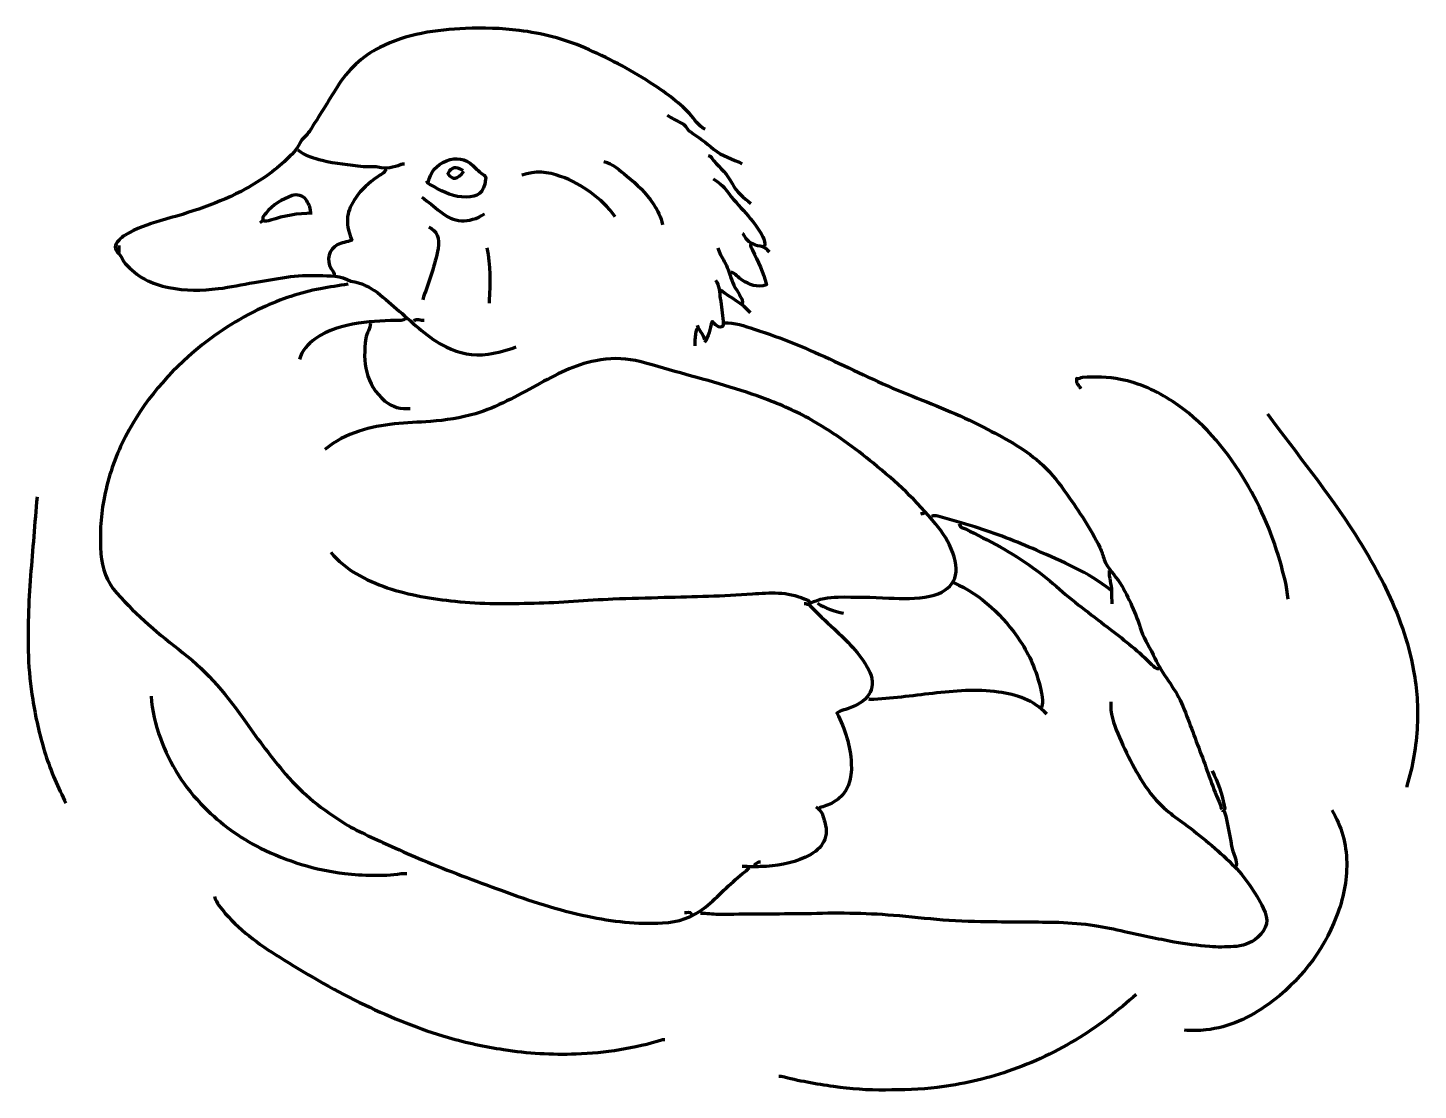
# Model space of a CAD drawing. Header units: inches. Extents: x 42 to 174, y -247 to -145.
import ezdxf

# ---------------------------------------------------------------- set-up
doc = ezdxf.new("R2010")
doc.units = ezdxf.units.IN
doc.header["$MEASUREMENT"] = 0
doc.layers.add('Calque 1', color=7, linetype='Continuous')

msp = doc.modelspace()

# ---------------------------------------------------------------- linework, layer by layer
at = {"layer": 'Calque 1', "color": 7, "lineweight": 70, "true_color": 0xffffff}
for points, knots in [([(106.27, -155.06), (105.55, -154.78), (105.27, -154.08), (104.78, -153.58), (103.66, -152.4), (102.34, -151.48), (100.99, -150.6), (99.01, -149.31), (96.92, -148.26), (94.77, -147.31), (92.77, -146.42), (90.67, -145.92), (88.5, -145.64), (86.79, -145.42), (85.09, -145.39), (83.38, -145.45), (80.55, -145.56), (77.77, -145.98), (75.19, -147.26), (73.47, -148.12), (72.13, -149.42), (71.12, -151.05), (70.24, -152.46), (69.37, -153.88), (68.47, -155.28), (68.21, -155.68), (67.75, -155.97), (67.56, -156.39), (67.27, -157.06), (66.76, -157.5), (66.27, -157.97), (65.12, -159.08), (63.83, -159.97), (62.43, -160.74), (59.84, -162.16), (57.05, -163.01), (54.23, -163.82), (53.07, -164.15), (51.93, -164.56), (50.87, -165.17), (50.62, -165.31), (50.45, -165.5), (50.27, -165.69), (49.81, -166.17), (49.8, -166.45), (50.27, -166.94), (50.54, -167.22), (50.63, -167.6), (50.88, -167.88), (51.99, -169.14), (53.4, -169.88), (55.05, -170.19), (56.63, -170.48), (58.21, -170.49), (59.78, -170.29), (60.93, -170.14), (62.06, -169.89), (63.19, -169.7), (64.22, -169.52), (65.25, -169.37), (66.27, -169.2), (67.3, -169.02), (68.33, -169.01), (69.36, -169.04), (70.4, -169.07), (71.48, -169.01), (72.44, -169.59), (74.42, -169.83), (75.65, -171.28), (77.05, -172.45), (78.49, -173.65), (79.81, -175.02), (81.52, -175.85), (82.78, -176.46), (84.09, -176.75), (85.53, -176.54), (86.46, -176.41), (87.35, -176.17), (88.22, -175.86)], [0, 0, 0, 0, 1, 1, 1, 2, 2, 2, 3, 3, 3, 4, 4, 4, 5, 5, 5, 6, 6, 6, 7, 7, 7, 8, 8, 8, 9, 9, 9, 10, 10, 10, 11, 11, 11, 12, 12, 12, 13, 13, 13, 14, 14, 14, 15, 15, 15, 16, 16, 16, 17, 17, 17, 18, 18, 18, 19, 19, 19, 20, 20, 20, 21, 21, 21, 22, 22, 22, 23, 23, 23, 24, 24, 24, 25, 25, 25, 26, 26, 26, 26]), ([(102.63, -153.74), (103.11, -154), (103.58, -154.28), (104.07, -154.51), (104.43, -154.68), (104.49, -155.08), (104.82, -155.3), (105.59, -155.82), (106.37, -156.36), (107.07, -156.96), (107.88, -157.66), (108.89, -157.89), (109.79, -158.36)], [0, 0, 0, 0, 1, 1, 1, 2, 2, 2, 3, 3, 3, 4, 4, 4, 4]), ([(67.38, -157.04), (68.03, -157.63), (68.86, -157.83), (69.69, -158.03), (70.97, -158.35), (72.29, -158.46), (73.59, -158.63), (74.06, -158.69), (74.57, -158.54), (75.02, -158.66), (75.81, -158.87), (76.51, -158.7), (77.22, -158.42), (77.32, -158.38), (77.44, -158.38), (77.55, -158.36)], [0, 0, 0, 0, 1, 1, 1, 2, 2, 2, 3, 3, 3, 4, 4, 4, 5, 5, 5, 5]), ([(79.81, -160.18), (80.02, -159.17), (80.57, -158.46), (81.56, -158.08), (82.52, -157.72), (83.35, -157.85), (84.09, -158.53), (84.44, -158.85), (84.74, -159.22), (85.15, -159.46), (85.33, -159.56), (85.32, -159.7), (85.3, -159.85), (85.16, -161.17), (84.51, -161.55), (83.44, -161.55), (82.31, -161.56), (81.31, -161.11), (80.36, -160.55), (80.12, -160.4), (79.77, -160.33), (79.64, -160.01)], [0, 0, 0, 0, 1, 1, 1, 2, 2, 2, 3, 3, 3, 4, 4, 4, 5, 5, 5, 6, 6, 6, 7, 7, 7, 7]), ([(106.54, -157.59), (106.89, -157.58), (106.92, -157.92), (107.08, -158.09), (107.72, -158.76), (108.42, -159.41), (108.83, -160.24), (109.24, -161.08), (109.95, -161.59), (110.61, -162.16)], [0, 0, 0, 0, 1, 1, 1, 2, 2, 2, 3, 3, 3, 3]), ([(75.79, -158.91), (75.62, -159.27), (75.26, -159.41), (74.96, -159.62), (74.17, -160.19), (73.43, -160.81), (72.89, -161.62), (72.05, -162.86), (71.8, -163.82), (72.51, -165.67), (72.06, -165.87), (71.55, -165.86), (71.11, -166.11), (70.38, -166.54), (70, -167.55), (70.57, -168.43), (70.7, -168.62), (70.86, -168.78), (70.84, -169.04)], [0, 0, 0, 0, 1, 1, 1, 2, 2, 2, 3, 3, 3, 4, 4, 4, 5, 5, 5, 6, 6, 6, 6]), ([(83.16, -159.02), (82.37, -158.6), (82.1, -158.65), (81.68, -159.3), (82.14, -159.96), (82.6, -159.89), (83.22, -159.08)], [0, 0, 0, 0, 1, 1, 1, 2, 2, 2, 2]), ([(97.68, -163.42), (96.32, -161.62), (94.58, -160.34), (92.46, -159.57), (91.24, -159.13), (90.02, -159.01), (88.77, -159.46)], [0, 0, 0, 0, 1, 1, 1, 2, 2, 2, 2]), ([(96.58, -158.14), (97.47, -158.36), (98.1, -159), (98.77, -159.54), (99.73, -160.31), (100.63, -161.16), (101.32, -162.21), (101.73, -162.83), (102.04, -163.47), (102.19, -164.19)], [0, 0, 0, 0, 1, 1, 1, 2, 2, 2, 3, 3, 3, 3]), ([(107.04, -159.79), (107.51, -160.14), (108.01, -160.49), (108.34, -160.96), (109.41, -162.48), (110.94, -163.64), (111.77, -165.35), (111.91, -165.63), (112, -165.91), (111.93, -166.23)], [0, 0, 0, 0, 1, 1, 1, 2, 2, 2, 3, 3, 3, 3]), ([(68.59, -162.98), (68.59, -162.52), (68.36, -162.14), (68.14, -161.78), (67.91, -161.42), (67.24, -161.23), (66.83, -161.4), (65.87, -161.78), (64.95, -162.26), (64.31, -163.1), (64.18, -163.27), (63.96, -163.42), (64.01, -163.7), (64.05, -163.88), (63.88, -163.94), (63.74, -164)], [0, 0, 0, 0, 1, 1, 1, 2, 2, 2, 3, 3, 3, 4, 4, 4, 5, 5, 5, 5]), ([(79.2, -161.55), (79.79, -162.01), (80.39, -162.46), (80.96, -162.93), (82.23, -164), (83.69, -164.11), (85.2, -163.15)], [0, 0, 0, 0, 1, 1, 1, 2, 2, 2, 2]), ([(68.75, -163.09), (67.37, -163.09), (66.04, -163.34), (64.74, -163.76), (64.49, -163.84), (64.26, -163.87), (64.02, -163.81)], [0, 0, 0, 0, 1, 1, 1, 2, 2, 2, 2]), ([(79.86, -164.41), (80.65, -164.72), (80.93, -165.5), (80.76, -166.45), (80.46, -168.05), (79.92, -169.56), (79.37, -171.07), (79.34, -171.16), (79.33, -171.25), (79.31, -171.35)], [0, 0, 0, 0, 1, 1, 1, 2, 2, 2, 3, 3, 3, 3]), ([(109.84, -165.02), (109.9, -165.09), (109.97, -165.16), (110, -165.24), (110.29, -165.88), (110.9, -166.09), (111.5, -166.21), (111.91, -166.29), (112.15, -166.48), (112.37, -166.78)], [0, 0, 0, 0, 1, 1, 1, 2, 2, 2, 3, 3, 3, 3]), ([(85.42, -166.4), (85.76, -168.05), (85.72, -169.73), (85.64, -171.4), (85.63, -171.49), (85.64, -171.58), (85.64, -171.68)], [0, 0, 0, 0, 1, 1, 1, 2, 2, 2, 2]), ([(107.48, -166.4), (107.6, -166.87), (107.85, -167.29), (108.09, -167.71), (108.37, -168.2), (108.58, -168.69), (108.72, -169.25), (108.9, -169.91), (109.34, -170.5), (109.68, -171.13), (109.78, -171.32), (109.86, -171.51), (109.79, -171.73)], [0, 0, 0, 0, 1, 1, 1, 2, 2, 2, 3, 3, 3, 4, 4, 4, 4]), ([(110.61, -166.01), (110.56, -166.24), (110.68, -166.42), (110.78, -166.62), (111.31, -167.68), (111.83, -168.75), (112.11, -169.93), (111.24, -170.24), (110.5, -169.91), (109.79, -169.47), (109.41, -169.25), (109.18, -168.83), (108.74, -168.71)], [0, 0, 0, 0, 1, 1, 1, 2, 2, 2, 3, 3, 3, 4, 4, 4, 4]), ([(72.16, -169.86), (71.28, -170.01), (70.4, -170.14), (69.52, -170.3), (67.59, -170.65), (65.74, -171.29), (63.97, -172.12), (61.61, -173.21), (59.45, -174.59), (57.47, -176.29), (54.59, -178.75), (52.24, -181.62), (50.6, -185.04), (49.77, -186.78), (49.17, -188.59), (48.83, -190.49), (48.52, -192.19), (48.45, -193.89), (48.56, -195.6), (48.66, -197.02), (49.11, -198.26), (50.09, -199.36), (51.98, -201.5), (54.16, -203.31), (56.39, -205.05), (58.8, -206.93), (60.71, -209.22), (62.43, -211.72), (63.61, -213.41), (64.85, -215.06), (66.2, -216.63), (67.84, -218.54), (69.78, -220.09), (71.9, -221.38), (73.3, -222.23), (74.85, -222.84), (76.34, -223.54), (77.32, -224), (78.31, -224.45), (79.31, -224.86), (81.78, -225.89), (84.28, -226.82), (86.79, -227.73), (89.5, -228.72), (92.22, -229.62), (95.04, -230.21), (97.4, -230.71), (99.79, -230.98), (102.19, -230.85), (103.69, -230.77), (105.07, -230.33), (106.28, -229.34), (107.52, -228.33), (108.59, -227.13), (109.84, -226.13), (110.06, -225.95), (110.28, -225.77), (110.5, -225.58)], [0, 0, 0, 0, 1, 1, 1, 2, 2, 2, 3, 3, 3, 4, 4, 4, 5, 5, 5, 6, 6, 6, 7, 7, 7, 8, 8, 8, 9, 9, 9, 10, 10, 10, 11, 11, 11, 12, 12, 12, 13, 13, 13, 14, 14, 14, 15, 15, 15, 16, 16, 16, 17, 17, 17, 18, 18, 18, 19, 19, 19, 19]), ([(107.26, -169.48), (107.66, -170), (107.61, -170.63), (107.71, -171.23), (107.82, -171.95), (107.92, -172.66), (107.97, -173.38), (107.98, -173.57), (108.07, -173.82), (107.86, -173.92), (107.65, -174.02), (107.43, -173.88), (107.26, -173.76), (107.15, -173.68), (107.1, -173.52), (106.94, -173.43), (106.67, -174.13), (106.64, -174.85), (106.21, -175.42)], [0, 0, 0, 0, 1, 1, 1, 2, 2, 2, 3, 3, 3, 4, 4, 4, 5, 5, 5, 6, 6, 6, 6]), ([(77.72, -173.16), (77.55, -173.22), (77.42, -173.33), (77.22, -173.33), (75.86, -173.32), (74.5, -173.39), (73.15, -173.6), (71.68, -173.84), (70.26, -174.18), (69.02, -175.08), (68.32, -175.6), (67.75, -176.2), (67.54, -177.07)], [0, 0, 0, 0, 1, 1, 1, 2, 2, 2, 3, 3, 3, 4, 4, 4, 4]), ([(74.31, -173.6), (74.29, -174.12), (73.93, -174.53), (73.86, -175.03), (73.54, -177.31), (73.82, -179.41), (75.68, -181.02), (76.38, -181.62), (77.21, -181.79), (78.1, -181.74)], [0, 0, 0, 0, 1, 1, 1, 2, 2, 2, 3, 3, 3, 3]), ([(108.08, -173.55), (109.09, -173.49), (110.01, -173.86), (110.94, -174.15), (113.57, -174.98), (116.1, -176.05), (118.59, -177.21), (121.06, -178.36), (123.52, -179.56), (126.06, -180.56), (128.5, -181.52), (130.94, -182.51), (133.27, -183.73), (135.12, -184.7), (136.94, -185.71), (138.5, -187.13), (139.41, -187.96), (140.11, -188.94), (140.82, -189.93), (141.98, -191.55), (143.07, -193.21), (143.96, -194.99), (144.14, -195.37), (144.23, -195.77), (144.37, -196.16), (144.69, -197.04), (145.4, -197.64), (145.88, -198.41), (146.76, -199.82), (147.37, -201.35), (147.91, -202.92), (148.23, -203.86), (148.81, -204.68), (149.21, -205.57), (149.89, -207.1), (151.09, -208.32), (151.74, -209.86), (152.43, -211.46), (153, -213.11), (153.63, -214.75), (154.24, -216.36), (154.75, -218.02), (155.49, -219.59), (155.55, -219.7), (155.44, -219.88), (155.61, -219.97)], [0, 0, 0, 0, 1, 1, 1, 2, 2, 2, 3, 3, 3, 4, 4, 4, 5, 5, 5, 6, 6, 6, 7, 7, 7, 8, 8, 8, 9, 9, 9, 10, 10, 10, 11, 11, 11, 12, 12, 12, 13, 13, 13, 14, 14, 14, 15, 15, 15, 15]), ([(105.55, -174.04), (105.28, -174.36), (105.36, -174.77), (105.28, -175.14), (105.24, -175.34), (105.28, -175.54), (105.28, -175.75)], [0, 0, 0, 0, 1, 1, 1, 2, 2, 2, 2]), ([(116.33, -200.31), (117.16, -199.9), (118.06, -199.75), (118.97, -199.73), (120.59, -199.72), (122.2, -199.75), (123.81, -199.83), (125.11, -199.89), (126.44, -199.94), (127.71, -199.65), (130.05, -199.13), (130.7, -197.69), (129.91, -195.5), (129.55, -194.48), (128.94, -193.58), (128.26, -192.75), (126.52, -190.58), (124.49, -188.71), (122.33, -186.96), (120.53, -185.5), (118.66, -184.13), (116.65, -182.97), (115.26, -182.15), (113.78, -181.49), (112.26, -180.91), (109.53, -179.87), (106.71, -179.12), (103.9, -178.34), (102.47, -177.94), (101.04, -177.49), (99.6, -177.16), (98.38, -176.89), (97.08, -176.93), (95.81, -177.17), (93.78, -177.55), (91.99, -178.52), (90.2, -179.49), (88.29, -180.52), (86.41, -181.61), (84.32, -182.23), (82.92, -182.64), (81.49, -182.86), (80.03, -182.97), (77.74, -183.14), (75.42, -183.13), (73.21, -183.89), (72.02, -184.29), (70.92, -184.83), (69.96, -185.65)], [0, 0, 0, 0, 1, 1, 1, 2, 2, 2, 3, 3, 3, 4, 4, 4, 5, 5, 5, 6, 6, 6, 7, 7, 7, 8, 8, 8, 9, 9, 9, 10, 10, 10, 11, 11, 11, 12, 12, 12, 13, 13, 13, 14, 14, 14, 15, 15, 15, 16, 16, 16, 16]), ([(161.93, -199.95), (161.83, -198.71), (161.5, -197.51), (161.16, -196.32), (160.34, -193.46), (159.16, -190.76), (157.58, -188.24), (155.82, -185.43), (153.74, -182.92), (150.93, -181.08), (149.39, -180.07), (147.72, -179.32), (145.92, -178.95), (144.73, -178.71), (143.51, -178.69), (142.29, -178.77), (142.09, -178.78), (141.95, -178.95), (141.73, -178.88), (141.64, -179.33), (141.96, -179.54), (142.13, -179.82)], [0, 0, 0, 0, 1, 1, 1, 2, 2, 2, 3, 3, 3, 4, 4, 4, 5, 5, 5, 6, 6, 6, 7, 7, 7, 7]), ([(159.95, -182.24), (162.76, -186.05), (165.77, -189.72), (168.32, -193.73), (169.37, -195.39), (170.37, -197.08), (171.23, -198.85), (172.46, -201.38), (173.43, -203.99), (173.92, -206.77), (174.23, -208.5), (174.35, -210.23), (174.27, -212), (174.18, -213.97), (173.83, -215.89), (173.27, -217.77), (173.26, -217.81), (173.26, -217.85), (173.26, -217.88)], [0, 0, 0, 0, 1, 1, 1, 2, 2, 2, 3, 3, 3, 4, 4, 4, 5, 5, 5, 6, 6, 6, 6]), ([(42.46, -190.16), (42.36, -191.42), (42.25, -192.69), (42.15, -193.96), (42.05, -195.2), (41.95, -196.45), (41.84, -197.69), (41.63, -200.26), (41.58, -202.83), (41.64, -205.39), (41.68, -206.78), (41.84, -208.15), (42.05, -209.52), (42.31, -211.2), (42.69, -212.85), (43.18, -214.47), (43.67, -216.09), (44.34, -217.64), (45.1, -219.15), (45.14, -219.24), (45.17, -219.33), (45.21, -219.42)], [0, 0, 0, 0, 1, 1, 1, 2, 2, 2, 3, 3, 3, 4, 4, 4, 5, 5, 5, 6, 6, 6, 7, 7, 7, 7]), ([(144.99, -199.07), (142.85, -197.37), (140.37, -196.34), (137.9, -195.27), (135.97, -194.43), (134.01, -193.67), (132.01, -193.03), (130.85, -192.66), (129.66, -192.36), (128.49, -192.02), (128.28, -191.96), (128.08, -191.94), (127.88, -192.03)], [0, 0, 0, 0, 1, 1, 1, 2, 2, 2, 3, 3, 3, 4, 4, 4, 4]), ([(130.52, -192.74), (130.57, -193.1), (130.9, -193.12), (131.13, -193.23), (133.35, -194.33), (135.55, -195.46), (137.56, -196.93), (138.43, -197.57), (139.28, -198.25), (140.09, -198.97), (141.66, -200.35), (143.35, -201.57), (145, -202.85), (146.35, -203.9), (147.69, -204.96), (148.9, -206.16), (149.1, -206.36), (149.26, -206.62), (149.61, -206.55)], [0, 0, 0, 0, 1, 1, 1, 2, 2, 2, 3, 3, 3, 4, 4, 4, 5, 5, 5, 6, 6, 6, 6]), ([(70.51, -195.44), (71.93, -197.17), (73.85, -198.13), (75.91, -198.84), (78, -199.56), (80.18, -199.9), (82.39, -200.13), (84.9, -200.4), (87.42, -200.37), (89.93, -200.31), (92.44, -200.26), (94.95, -200.01), (97.46, -199.91), (99.09, -199.84), (100.73, -199.81), (102.36, -199.76), (105.17, -199.68), (107.97, -199.65), (110.78, -199.43), (112.43, -199.3), (114.13, -199.2), (115.73, -199.89), (115.84, -199.94), (115.95, -200), (116.06, -200.04), (116.19, -200.1), (116.19, -200.24), (116.3, -200.28), (116.17, -200.64), (115.91, -200.31), (115.73, -200.39)], [0, 0, 0, 0, 1, 1, 1, 2, 2, 2, 3, 3, 3, 4, 4, 4, 5, 5, 5, 6, 6, 6, 7, 7, 7, 8, 8, 8, 9, 9, 9, 10, 10, 10, 10]), ([(144.83, -197.2), (144.81, -197.87), (145.05, -198.5), (145.07, -199.18), (145.07, -199.58), (145.07, -199.99), (145.1, -200.39)], [0, 0, 0, 0, 1, 1, 1, 2, 2, 2, 2]), ([(129.97, -198.35), (132.69, -199.55), (134.73, -201.52), (136.36, -203.96), (137.25, -205.3), (137.88, -206.76), (138.25, -208.32), (138.4, -208.94), (138.57, -209.62), (138.39, -210.29)], [0, 0, 0, 0, 1, 1, 1, 2, 2, 2, 3, 3, 3, 3]), ([(116.22, -200.5), (116.99, -201.27), (117.77, -202.03), (118.57, -202.77), (119.81, -203.91), (121.01, -205.09), (121.84, -206.6), (122.77, -208.3), (121.96, -209.6), (120.18, -210.29), (119.74, -210.47), (119.24, -210.52), (118.84, -210.82), (119.63, -212.35), (120.14, -213.94), (120.22, -215.63), (120.3, -217.15), (119.92, -218.53), (118.47, -219.36), (118.07, -219.59), (117.6, -219.7), (117.16, -219.86)], [0, 0, 0, 0, 1, 1, 1, 2, 2, 2, 3, 3, 3, 4, 4, 4, 5, 5, 5, 6, 6, 6, 7, 7, 7, 7]), ([(53.35, -209.19), (53.42, -210.58), (53.78, -211.91), (54.24, -213.2), (55.13, -215.71), (56.55, -217.91), (58.42, -219.8), (60, -221.39), (61.8, -222.71), (63.81, -223.7), (66.34, -224.95), (69.02, -225.8), (71.83, -226.12), (73.62, -226.32), (75.42, -226.39), (77.22, -226.14), (77.4, -226.11), (77.59, -226.13), (77.77, -226.13)], [0, 0, 0, 0, 1, 1, 1, 2, 2, 2, 3, 3, 3, 4, 4, 4, 5, 5, 5, 6, 6, 6, 6]), ([(144.99, -209.74), (144.94, -210.81), (145.26, -211.81), (145.67, -212.76), (146.52, -214.76), (147.49, -216.72), (148.8, -218.48), (149.68, -219.65), (150.84, -220.55), (152.03, -221.4), (153.64, -222.56), (155.14, -223.84), (156.57, -225.22), (157.86, -226.46), (158.76, -227.89), (159.56, -229.44), (160.14, -230.54), (159.95, -231.41), (159.02, -232.24), (158.36, -232.83), (157.56, -233.06), (156.71, -233.11), (155.96, -233.15), (155.2, -233.17), (154.45, -233.11), (153.31, -233.01), (152.17, -232.87), (151.04, -232.67), (149.46, -232.38), (147.89, -232.03), (146.31, -231.69), (145.36, -231.48), (144.42, -231.26), (143.45, -231.12), (142.32, -230.96), (141.18, -230.85), (140.04, -230.82), (137.95, -230.76), (135.86, -230.79), (133.77, -230.75), (132.17, -230.72), (130.57, -230.7), (128.98, -230.57), (127.41, -230.45), (125.83, -230.27), (124.25, -230.13), (121.47, -229.9), (118.68, -229.88), (115.89, -229.98), (115.69, -229.99), (115.49, -229.98), (115.29, -229.98), (112.7, -230), (110.12, -230.03), (107.53, -230.03), (106.96, -230.03), (106.39, -229.96), (105.83, -229.93)], [0, 0, 0, 0, 1, 1, 1, 2, 2, 2, 3, 3, 3, 4, 4, 4, 5, 5, 5, 6, 6, 6, 7, 7, 7, 8, 8, 8, 9, 9, 9, 10, 10, 10, 11, 11, 11, 12, 12, 12, 13, 13, 13, 14, 14, 14, 15, 15, 15, 16, 16, 16, 17, 17, 17, 18, 18, 18, 19, 19, 19, 19]), ([(138.88, -210.9), (137.63, -209.56), (136.03, -209.04), (134.27, -208.8), (132.16, -208.51), (130.07, -208.7), (128, -208.93), (126, -209.16), (124.01, -209.45), (122, -209.52), (121.96, -209.52), (121.92, -209.48), (121.89, -209.47)], [0, 0, 0, 0, 1, 1, 1, 2, 2, 2, 3, 3, 3, 4, 4, 4, 4]), ([(154.67, -216.34), (155.23, -217.38), (155.63, -218.48), (155.82, -219.64), (155.85, -219.8), (155.96, -219.99), (155.77, -220.14), (155.76, -220.14), (155.73, -220.14), (155.72, -220.14), (155.7, -220.12), (155.68, -220.1), (155.66, -220.08)], [0, 0, 0, 0, 1, 1, 1, 2, 2, 2, 3, 3, 3, 4, 4, 4, 4]), ([(116.83, -219.75), (117.43, -220.06), (117.53, -220.69), (117.69, -221.24), (118.19, -222.86), (117.26, -223.93), (115.83, -224.58), (114.48, -225.2), (113.02, -225.42), (111.55, -225.47), (110.96, -225.49), (110.37, -225.47), (109.79, -225.47)], [0, 0, 0, 0, 1, 1, 1, 2, 2, 2, 3, 3, 3, 4, 4, 4, 4]), ([(166.11, -220.08), (167.04, -221.62), (167.5, -223.31), (167.53, -225.09), (167.55, -226.85), (167.2, -228.56), (166.56, -230.2), (165.21, -233.65), (163.03, -236.45), (160.05, -238.6), (158.27, -239.89), (156.31, -240.81), (154.07, -241.06), (153.38, -241.14), (152.71, -241.13), (152.03, -241.09)], [0, 0, 0, 0, 1, 1, 1, 2, 2, 2, 3, 3, 3, 4, 4, 4, 5, 5, 5, 5]), ([(155.83, -220.19), (156.25, -221.43), (156.33, -222.73), (156.65, -223.99), (156.77, -224.46), (157.07, -224.9), (156.98, -225.42)], [0, 0, 0, 0, 1, 1, 1, 2, 2, 2, 2]), ([(59.4, -228.33), (59.59, -228.97), (60.03, -229.44), (60.44, -229.93), (62.01, -231.76), (63.99, -233.12), (66.02, -234.36), (68.53, -235.9), (71.08, -237.4), (73.76, -238.67), (76.34, -239.91), (78.99, -240.99), (81.74, -241.79), (83.46, -242.28), (85.23, -242.65), (87.01, -242.93), (89.31, -243.29), (91.62, -243.42), (93.94, -243.34), (96.75, -243.25), (99.51, -242.81), (102.2, -241.98), (102.26, -241.96), (102.34, -241.97), (102.41, -241.97)], [0, 0, 0, 0, 1, 1, 1, 2, 2, 2, 3, 3, 3, 4, 4, 4, 5, 5, 5, 6, 6, 6, 7, 7, 7, 8, 8, 8, 8]), ([(147.41, -237.68), (145.73, -239.17), (143.98, -240.57), (142.07, -241.75), (139.91, -243.09), (137.62, -244.19), (135.2, -245.01), (132.99, -245.76), (130.75, -246.27), (128.43, -246.55), (126.79, -246.76), (125.13, -246.79), (123.48, -246.8), (121.83, -246.81), (120.17, -246.72), (118.53, -246.47), (116.85, -246.22), (115.17, -245.95), (113.53, -245.5), (113.46, -245.48), (113.38, -245.5), (113.31, -245.5)], [0, 0, 0, 0, 1, 1, 1, 2, 2, 2, 3, 3, 3, 4, 4, 4, 5, 5, 5, 6, 6, 6, 7, 7, 7, 7])]:
    msp.add_open_spline(points, degree=3, knots=knots, dxfattribs=at)
for points in [[(50.27, -166.18), (50.27, -166.4), (50.27, -166.62), (50.27, -166.84)], [(107.75, -170.41), (108.65, -171.17), (109.77, -171.64), (110.56, -172.56)], [(79.42, -173.33), (79.09, -173.39), (78.75, -173.12), (78.43, -173.38)], [(105.5, -173.77), (105.64, -174.27), (106.08, -174.63), (106.21, -175.14)], [(127.22, -191.75), (127.09, -191.77), (126.97, -191.79), (126.84, -191.81)], [(116.99, -200.33), (117.76, -200.8), (118.59, -201.09), (119.47, -201.27)], [(111.55, -225.03), (111.28, -225.02), (111.11, -225.19), (110.94, -225.36)], [(105, -230.04), (104.83, -229.7), (104.52, -229.95), (104.28, -229.87)]]:
    msp.add_open_spline(points, degree=3, dxfattribs=at)

doc.saveas('drawing.dxf')
